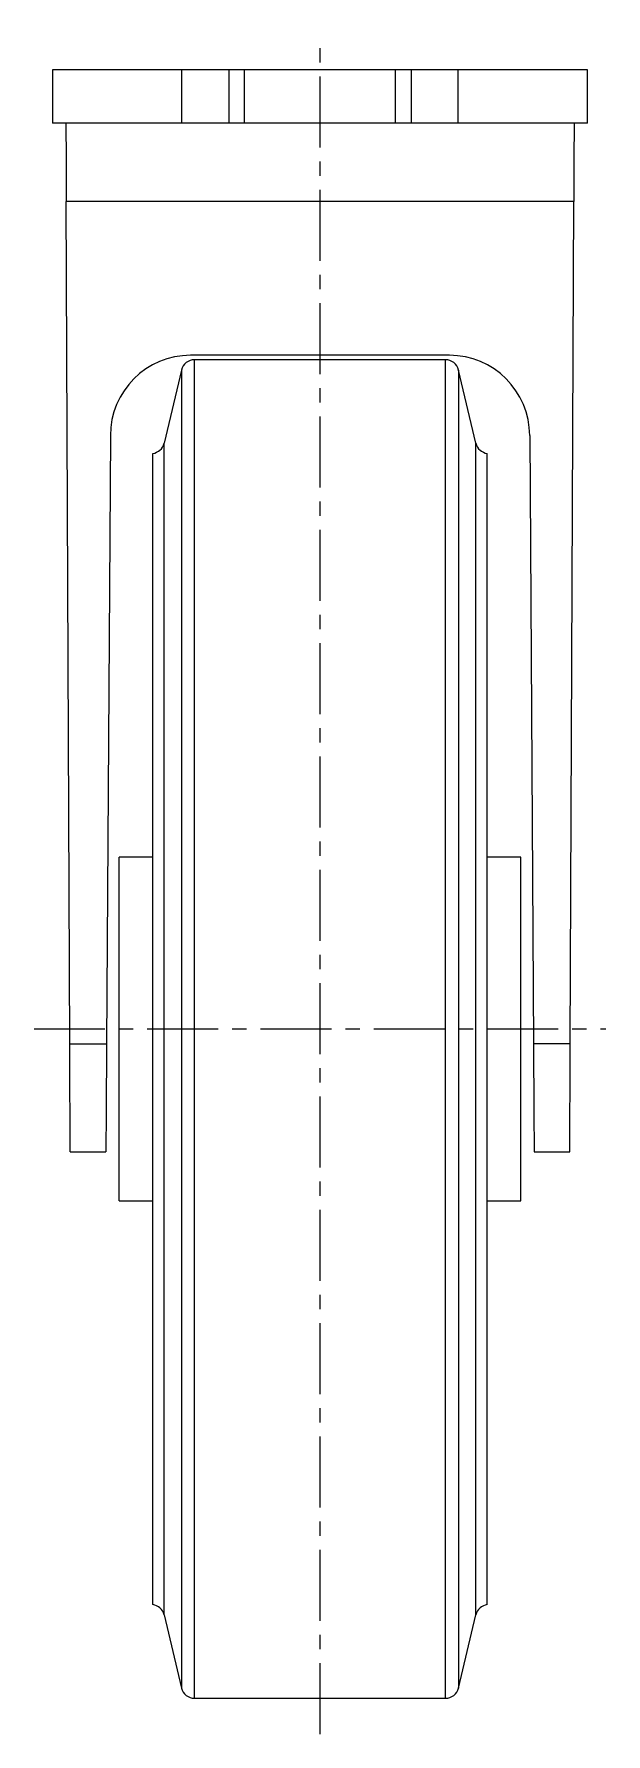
# Model space of a CAD drawing. Extents: x -8 to 885, y -8 to 859.
# Drawn here: x 756.4 to 884.7, y 255.2 to 636.2 of the extents above.
import ezdxf

# ---------------------------------------------------------------- set-up
doc = ezdxf.new("R2010")
doc.units = 0
doc.header["$LTSCALE"] = 0.5
doc.linetypes.add('CENTER', pattern=[50.8, 31.75, -6.35, 6.35, -6.35])
doc.layers.add('MSM_CENTER', color=1, linetype='CENTER')
doc.layers.add('MSM_CONTINUOUS', color=7, linetype='CONTINUOUS')

msp = doc.modelspace()

# ---------------------------------------------------------------- linework, layer by layer
at = {"layer": 'MSM_CENTER'}
for p, q in [((820.54, 255.21), (820.54, 636.21)), ((756.43, 413.24), (884.65, 413.24))]:
    msp.add_line(p, q, dxfattribs=at)
at = {"layer": 'MSM_CONTINUOUS'}
for p, q in [((760.54, 628.21), (760.54, 616.21)), ((880.54, 628.21), (760.54, 628.21)), ((789.58, 616.21), (789.58, 628.21)), ((800.07, 628.21), (800.07, 616.21)), ((803.62, 616.21), (803.62, 628.21)), ((837.46, 616.21), (837.46, 628.21)), ((841, 628.21), (841, 616.21)), ((851.5, 616.21), (851.5, 628.21)), ((880.54, 616.21), (880.54, 628.21)), ((880.54, 616.21), (760.54, 616.21)), ((763.59, 616.21), (763.59, 616.01)), ((763.59, 616.01), (763.59, 615.38)), ((763.59, 615.38), (763.6, 614.35)), ((763.6, 614.35), (763.6, 612.95)), ((877.49, 615.38), (877.48, 614.35)), ((877.48, 614.35), (877.48, 612.95)), ((877.49, 616.21), (877.49, 616.01)), ((877.49, 616.01), (877.49, 615.38)), ((763.6, 612.95), (763.61, 611.19)), ((763.61, 611.19), (763.62, 609.12)), ((877.47, 611.19), (877.46, 609.12)), ((877.48, 612.95), (877.47, 611.19)), ((763.62, 609.12), (763.63, 606.78)), ((763.63, 606.78), (763.64, 604.21)), ((877.45, 606.78), (877.44, 604.21)), ((877.46, 609.12), (877.45, 606.78)), ((763.64, 604.21), (763.65, 601.48)), ((877.44, 604.21), (877.43, 601.48)), ((763.65, 601.48), (763.66, 598.64)), ((877.42, 598.64), (763.66, 598.64)), ((764.44, 409.88), (763.66, 598.64)), ((876.64, 409.88), (877.42, 598.64)), ((877.43, 601.48), (877.42, 598.64)), ((849.54, 564.21), (791.54, 564.21)), ((789.49, 560.91), (785.58, 544.5)), ((789.49, 560.91), (789.49, 265.52)), ((848.67, 563.21), (792.41, 563.21)), ((792.41, 263.21), (792.41, 563.21)), ((848.67, 263.21), (848.67, 563.21)), ((855.5, 544.5), (851.59, 560.91)), ((851.59, 560.91), (851.59, 265.52)), ((773.54, 546.21), (772.69, 409.88)), ((867.54, 546.21), (868.39, 409.88)), ((783.04, 284.21), (783.04, 542.21)), ((785.58, 281.93), (785.58, 544.5)), ((855.5, 281.93), (855.5, 544.5)), ((858.04, 284.21), (858.04, 542.21)), ((783.04, 451.71), (775.54, 451.71)), ((775.54, 374.71), (775.54, 451.71)), ((865.54, 451.71), (858.04, 451.71)), ((865.54, 374.71), (865.54, 451.71)), ((764.44, 409.88), (772.69, 409.88)), ((764.45, 406.75), (764.44, 409.88)), ((772.69, 409.88), (772.67, 406.75)), ((876.64, 409.88), (868.39, 409.88)), ((868.39, 409.88), (868.41, 406.75)), ((876.63, 406.75), (876.64, 409.88)), ((764.46, 403.7), (764.45, 406.75)), ((772.67, 406.75), (772.65, 403.7)), ((868.41, 406.75), (868.43, 403.7)), ((876.61, 403.7), (876.63, 406.75)), ((764.48, 400.78), (764.46, 403.7)), ((764.49, 398.02), (764.48, 400.78)), ((772.63, 400.78), (772.62, 398.02)), ((772.65, 403.7), (772.63, 400.78)), ((868.43, 403.7), (868.45, 400.78)), ((868.45, 400.78), (868.46, 398.02)), ((876.59, 398.02), (876.6, 400.78)), ((876.6, 400.78), (876.61, 403.7)), ((764.5, 395.47), (764.49, 398.02)), ((772.62, 398.02), (772.6, 395.47)), ((868.46, 398.02), (868.48, 395.47)), ((876.58, 395.47), (876.59, 398.02)), ((764.51, 393.16), (764.5, 395.47)), ((764.52, 391.12), (764.51, 393.16)), ((772.59, 393.16), (772.57, 391.12)), ((772.6, 395.47), (772.59, 393.16)), ((868.48, 395.47), (868.49, 393.16)), ((868.49, 393.16), (868.51, 391.12)), ((876.56, 391.12), (876.57, 393.16)), ((876.57, 393.16), (876.58, 395.47)), ((764.52, 389.37), (764.52, 391.12)), ((764.53, 387.95), (764.52, 389.37)), ((772.56, 389.37), (772.55, 387.95)), ((772.57, 391.12), (772.56, 389.37)), ((868.51, 391.12), (868.52, 389.37)), ((868.52, 389.37), (868.53, 387.95)), ((876.55, 389.37), (876.56, 391.12)), ((876.55, 387.95), (876.55, 389.37)), ((764.53, 386.86), (764.53, 387.95)), ((764.54, 386.13), (764.53, 386.86)), ((764.54, 385.76), (764.54, 386.13)), ((764.54, 385.71), (764.54, 385.76)), ((764.54, 385.71), (772.54, 385.71)), ((772.55, 386.86), (772.54, 386.13)), ((772.54, 386.13), (772.54, 385.76)), ((772.54, 385.76), (772.54, 385.71)), ((772.55, 387.95), (772.55, 386.86)), ((868.53, 387.95), (868.53, 386.86)), ((868.53, 386.86), (868.54, 386.13)), ((868.54, 386.13), (868.54, 385.76)), ((868.54, 385.76), (868.54, 385.71)), ((868.54, 385.71), (876.54, 385.71)), ((876.54, 386.86), (876.55, 387.95)), ((876.54, 386.13), (876.54, 386.86)), ((876.54, 385.76), (876.54, 386.13)), ((876.54, 385.71), (876.54, 385.76)), ((775.54, 374.71), (783.04, 374.71)), ((858.04, 374.71), (865.54, 374.71)), ((785.58, 281.93), (789.49, 265.52)), ((851.59, 265.52), (855.5, 281.93)), ((791.91, 263.21), (849.17, 263.21))]:
    msp.add_line(p, q, dxfattribs=at)
for centre, radius, start, end in [((791.54, 546.21), 18, 90, 180), ((849.54, 546.21), 18, 0, 90), ((792.41, 560.21), 3, 90, 166.6075), ((848.67, 560.21), 3, 13.3925, 90), ((782.66, 545.19), 3, 277.1843, 346.6075), ((858.41, 545.19), 3, 193.3925, 262.8157), ((782.66, 281.24), 3, 13.3925, 82.8157), ((858.41, 281.24), 3, 97.1843, 166.6075), ((792.41, 266.21), 3, 193.3925, 270), ((848.67, 266.21), 3, 270, 346.6075)]:
    msp.add_arc(centre, radius, start, end, dxfattribs=at)

doc.saveas('drawing.dxf')
